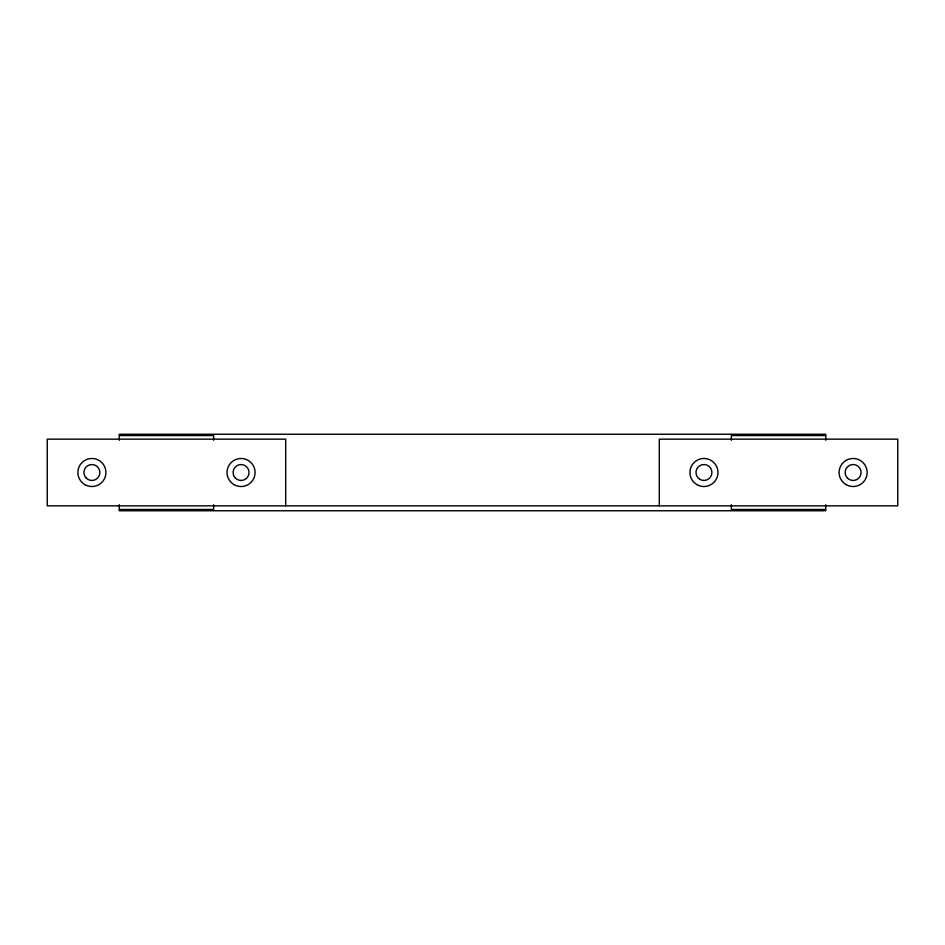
<?xml version="1.0" encoding="UTF-8"?>
<svg xmlns="http://www.w3.org/2000/svg" width="945" height="945" viewBox="0 0 945 945"><rect width="100%" height="100%" fill="white"/><g stroke="black" fill="none" stroke-linecap="round" stroke-linejoin="round"><path stroke-width="1.42" d="M119.294 435.55L213.653 435.55L213.653 440.287M825.706 435.55L731.347 435.55L731.347 440.287M119.294 509.449L213.653 509.449L213.653 504.713M825.706 509.449L731.347 509.449L731.347 504.713M825.706 440.287L825.706 434.251L119.294 434.251L119.294 440.287M825.706 504.713L825.706 510.749L119.294 510.749L119.294 504.713M659.303 505.847L659.303 439.153L897.75 439.153L897.75 505.847L47.25 505.847L47.25 439.153L285.697 439.153L285.697 505.847M86.255 478.135A7.973 7.973 0 0 0 99.591 474.567A7.973 7.973 0 0 0 89.834 464.798A7.973 7.973 0 0 0 86.255 478.135M235.435 478.135A7.973 7.973 0 0 0 248.759 474.567A7.973 7.973 0 0 0 239.002 464.798A7.973 7.973 0 0 0 235.435 478.135M84.885 484.643A14.021 14.021 0 0 0 105.923 472.5A14.021 14.021 0 0 0 84.885 460.357A14.021 14.021 0 0 0 84.885 484.643M234.053 484.643A14.021 14.021 0 0 0 255.091 472.5A14.021 14.021 0 0 0 234.053 460.357A14.021 14.021 0 0 0 234.053 484.643M847.488 478.135A7.973 7.973 0 0 0 860.824 474.567A7.973 7.973 0 0 0 851.055 464.798A7.973 7.973 0 0 0 847.488 478.135M699.961 479.398A7.973 7.973 0 0 0 711.916 472.5A7.973 7.973 0 0 0 699.961 465.601A7.973 7.973 0 0 0 699.961 479.398M696.938 484.643A14.021 14.021 0 0 0 717.976 472.5A14.021 14.021 0 0 0 696.938 460.357A14.021 14.021 0 0 0 696.938 484.643M846.106 484.643A14.021 14.021 0 0 0 867.144 472.5A14.021 14.021 0 0 0 846.106 460.357A14.021 14.021 0 0 0 846.106 484.643"/></g></svg>
